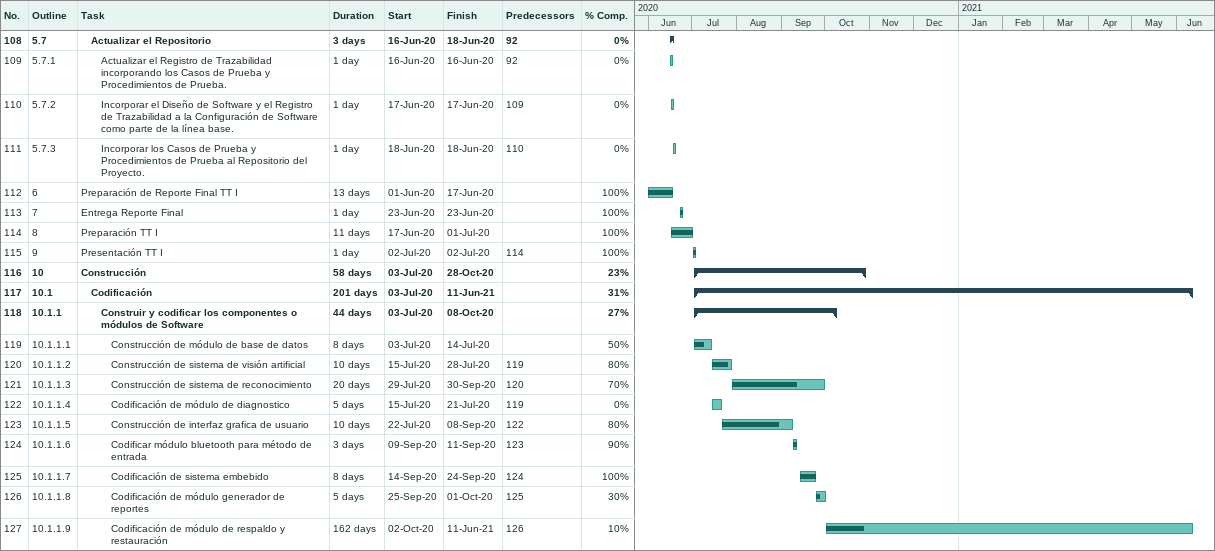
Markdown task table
| ID | WBS | Task | Duration | Start | Finish | Predecessors | % complete |
|---|---|---|---|---|---|---|---|
| 108 | 5.7 | **Actualizar el Repositorio** | 3d | 2020-06-16 | 2020-06-18 | 92 | 0 |
| 109 | 5.7.1 | Actualizar el Registro de Trazabilidad incorporando los Casos de Prueba y Procedimientos de Prueba. | 1d | 2020-06-16 | 2020-06-16 | 92 | 0 |
| 110 | 5.7.2 | Incorporar el Diseño de Software y el Registro de Trazabilidad a la Configuración de Software como parte de la línea base. | 1d | 2020-06-17 | 2020-06-17 | 109 | 0 |
| 111 | 5.7.3 | Incorporar los Casos de Prueba y Procedimientos de Prueba al Repositorio del Proyecto. | 1d | 2020-06-18 | 2020-06-18 | 110 | 0 |
| 112 | 6 | Preparación de Reporte Final TT I | 13d | 2020-06-01 | 2020-06-17 |  | 100 |
| 113 | 7 | Entrega Reporte Final | 1d | 2020-06-23 | 2020-06-23 |  | 100 |
| 114 | 8 | Preparación TT I | 11d | 2020-06-17 | 2020-07-01 |  | 100 |
| 115 | 9 | Presentación TT I | 1d | 2020-07-02 | 2020-07-02 | 114 | 100 |
| 116 | 10 | **Construcción** | 58d | 2020-07-03 | 2020-10-28 |  | 23 |
| 117 | 10.1 | **Codificación** | 201d | 2020-07-03 | 2021-06-11 |  | 31 |
| 118 | 10.1.1 | **Construir y codificar los componentes o módulos de Software** | 44d | 2020-07-03 | 2020-10-08 |  | 27 |
| 119 | 10.1.1.1 | Construcción de módulo de base de datos | 8d | 2020-07-03 | 2020-07-14 |  | 50 |
| 120 | 10.1.1.2 | Construcción de sistema de visión artificial | 10d | 2020-07-15 | 2020-07-28 | 119 | 80 |
| 121 | 10.1.1.3 | Construcción de sistema de reconocimiento | 20d | 2020-07-29 | 2020-09-30 | 120 | 70 |
| 122 | 10.1.1.4 | Codificación de módulo de diagnostico | 5d | 2020-07-15 | 2020-07-21 | 119 | 0 |
| 123 | 10.1.1.5 | Construcción de interfaz grafica de usuario | 10d | 2020-07-22 | 2020-09-08 | 122 | 80 |
| 124 | 10.1.1.6 | Codificar módulo bluetooth para método de entrada | 3d | 2020-09-09 | 2020-09-11 | 123 | 90 |
| 125 | 10.1.1.7 | Codificación de sistema embebido | 8d | 2020-09-14 | 2020-09-24 | 124 | 100 |
| 126 | 10.1.1.8 | Codificación de módulo generador de reportes | 5d | 2020-09-25 | 2020-10-01 | 125 | 30 |
| 127 | 10.1.1.9 | Codificación de módulo de respaldo y restauración | 162d | 2020-10-02 | 2021-06-11 | 126 | 10 |
